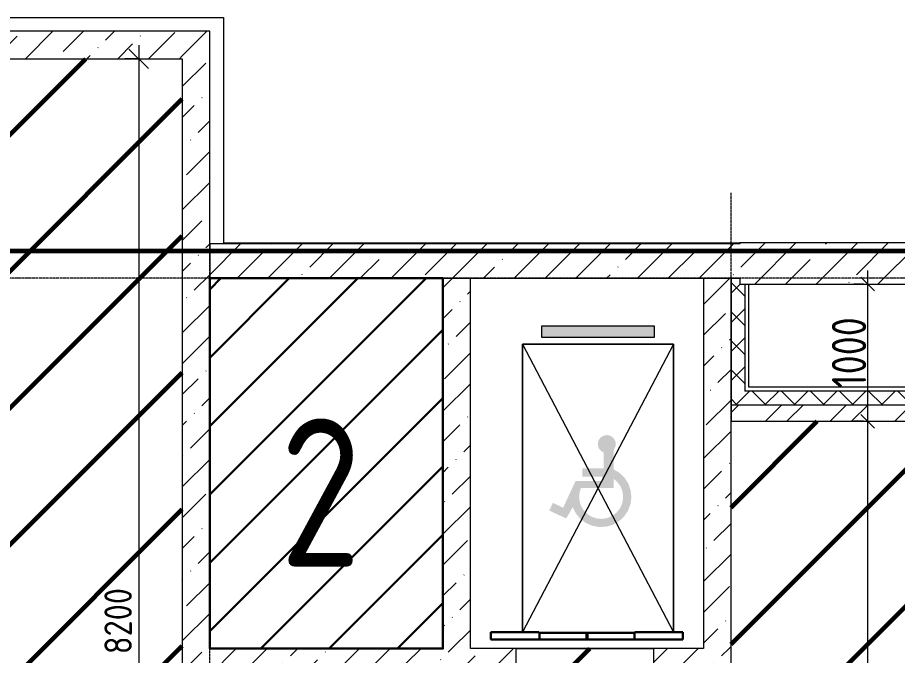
# Model space of a CAD drawing. Header units: millimetres. Extents: x -56773 to 323062, y -262288 to 76460.
# Drawn here: x 44400 to 50813, y 6655 to 11305 of the extents above; entities that cross this region are included whole.
import ezdxf

# ---------------------------------------------------------------- set-up
doc = ezdxf.new("R2010")
doc.units = ezdxf.units.MM
doc.linetypes.add('ADSK_Линия сетки', pattern=[25, 20, -2.5, 0, -2.5])
doc.linetypes.add('ADSK_Невидимые', pattern=[5, 3, -2])
for name, color, linetype, lineweight in [('1.1) Шлифовка потолка', 5, 'Continuous', 60), ('2.1) Лиф шах песок', 30, 'Continuous', 30), ('Обобщенные модели', 7, 'ADSK_Невидимые', 18), ('Оборудование', 7, 'Continuous', 18), ('Оси', 7, 'Continuous', 9), ('Перекрытие', 7, 'Continuous', 18), ('Размеры', 7, 'Continuous', 9), ('Стены внутренние', 7, 'Continuous', 18), ('Стены наружные', 7, 'Continuous', 18), ('Стены штриховка', 7, 'Continuous', 9), ('Узлы', 7, 'Continuous', 18)]:
    doc.layers.add(name, color=color, linetype=linetype, lineweight=lineweight)
doc.styles.add('GOST Common_3', font='', dxfattribs={"width": 0.9, "height": 200})
doc.styles.add('GOST Common_5', font='', dxfattribs={"width": 0.85, "height": 250})
doc.styles.get("Standard").update_dxf_attribs({"font": 'ГОСТ тип А.ttf'})
doc.styles.get('GOST Common_3').set_extended_font_data('GOST Common')
doc.styles.get('GOST Common_5').set_extended_font_data('GOST Common')
doc.dimstyles.new('ADSK_Основной_2_0_2', dxfattribs={"dimscale": 304.8, "dimtxt": 201.142999, "dimasz": 0.463911, "dimexe": 0.328084, "dimexo": 0.328084, "dimgap": 0.164042, "dimtad": 1, "dimdec": 3, "dimrnd": 0.001, "dimdsep": 46, "dimtxsty": 'GOST Common_3', "dimblk1": 'OBLIQUE', "dimblk2": 'OBLIQUE', "dimsah": 1, "dimcen": 0.09, "dimdle": 0.328084, "dimazin": 2, "dimtfac": 1, "dimtdec": 4, "dimtix": 1, "dimtmove": 0, "dimatfit": 3, "dimfxl": 1, "dimtvp": 1, "dimtolj": 1, "dimtzin": 0, "dimlwd": 20, "dimlwe": 20, "dimarcsym": 2})
doc.dimstyles.new('ADSK_Основной_окр', dxfattribs={"dimscale": 304.8, "dimtxt": 251.428749, "dimasz": 0.328084, "dimexe": 0.328084, "dimexo": 0.328084, "dimgap": 0.032808, "dimtad": 1, "dimdec": 0, "dimrnd": 5, "dimdsep": 46, "dimtxsty": 'GOST Common_5', "dimblk1": 'OBLIQUE', "dimblk2": 'OBLIQUE', "dimsah": 1, "dimcen": 0.09, "dimdle": 0.328084, "dimazin": 2, "dimtfac": 1, "dimtdec": 4, "dimtix": 1, "dimtmove": 0, "dimatfit": 3, "dimfxl": 1, "dimtvp": 1, "dimtolj": 1, "dimtzin": 0, "dimlwd": 20, "dimlwe": 20, "dimarcsym": 2})
pattern_1 = [(45, (0, 0), (-224.5064, 224.5064), []), (45, (224.5, 0), (-224.5064, 224.5064), [396.875, -79.375, 3.353, -76.022])]
pattern_2 = [(45, (0, 0), (84.19025, 308.69666), [396.875, -79.375, 3.353, -76.022])]
pattern_3 = [(45, (0, 0), (-106.066, 106.066), []), (135, (0, 0), (-106.066, -106.066), [])]

# ---------------------------------------------------------------- blocks, each defined once
blk = doc.blocks.new('AS-Shakhta_lifta-GOST_5746-2003 - Лифт_3_2700х1700 проем 1000-730833-Кладочный план подвала')
at = {"layer": 'Оборудование'}
h = blk.add_hatch(color=256, dxfattribs=at)
h.paths.add_polyline_path([(-9.5, 464.1), (-60.4, 461.4), (-109.3, 447.2), (-153.5, 422), (-190.9, 387.4), (-219.3, 345.2), (-237.2, 297.5), (-243.7, 247), (-238.5, 196.4), (-221.7, 148.3), (-194.4, 105.3), (-157.9, 69.8), (-114.3, 43.6), (-114.3, -98), (-123.4, -111.8), (-128.8, -127.6), (-130, -144.1), (-127, -160.5), (-120, -175.5), (-109.5, -188.4), (-96, -198.1), (-80.6, -204.2), (-64.1, -206.2), (-47.6, -203.9), (-32.3, -197.6), (-19, -187.7), (-8.6, -174.7), (-1.8, -159.5), (0.9, -143.1), (-0.6, -126.6), (-6.2, -110.9), (-15.5, -97.2), (-28, -86.3), (-42.9, -78.8), (-42.9, 35.4), (113.5, 35.4), (113.5, 97.4), (-31, 97.4), (-31, 128.1), (162.8, 128.1), (253.6, 322.9), (328.5, 288), (354.7, 344.2), (231, 401.8), (183.6, 319.7), (160.7, 365.2), (128, 404.3), (87.2, 434.8), (40.6, 455.1)])
h.paths.add_polyline_path([(-27.9, 404.9), (12.2, 401), (50, 387.2), (83.3, 364.5), (109.8, 334.2), (128, 298.2), (136.6, 258.9), (135.3, 218.6), (123.9, 180), (-114.3, 180), (-114.3, 111.7), (-144.4, 138.5), (-166.9, 171.9), (-180.4, 209.8), (-184, 249.9), (-177.6, 289.7), (-161.5, 326.6), (-136.7, 358.3), (-104.7, 382.9), (-67.7, 398.8)])
at = {"layer": 'Узлы'}
blk.add_hatch(color=256, dxfattribs=at).paths.add_polyline_path([(412.5, -920), (-412.5, -920), (-412.5, -1000), (412.5, -1000)])
at = {"layer": 'Обобщенные модели', "linetype": 'Continuous', "lineweight": 30}
for p, q in [((780, 1285), (-620, 1285)), ((-620, 1230), (-620, 1285)), ((-267, 1235), (-267, 1285)), ((-267, 1285), (77, 1285)), ((77, 1285), (77, 1235)), ((83, 1235), (83, 1285)), ((83, 1285), (427, 1285)), ((427, 1285), (427, 1235)), ((780, 1230), (780, 1285)), ((-270, 1230), (-620, 1230)), ((77, 1235), (-267, 1235)), ((427, 1235), (83, 1235)), ((430, 1230), (780, 1230))]:
    blk.add_line(p, q, dxfattribs=at)
at = {"layer": 'Обобщенные модели'}
for p, q in [((-270, 1235), (-270, 1285)), ((430, 1235), (430, 1285))]:
    blk.add_line(p, q, dxfattribs=at)
at = {"layer": 'Оборудование'}
for p, q in [((-405, 1350), (595, 1350)), ((-550, -870), (-550, 1230)), ((550, -870), (-550, 1230)), ((-550, -870), (550, 1230)), ((550, 1230), (-550, 1230)), ((-550, 1230), (-550, -870)), ((550, 1230), (550, -870)), ((550, -870), (550, 1230)), ((550, -870), (-550, -870)), ((-550, -870), (550, -870))]:
    blk.add_line(p, q, dxfattribs=at)
at = {"layer": 'Узлы'}
for p, q in [((412.5, -920), (-412.5, -920)), ((-412.5, -920), (-412.5, -1000)), ((412.5, -1000), (412.5, -920)), ((-412.5, -1000), (412.5, -1000))]:
    blk.add_line(p, q, dxfattribs=at)
blk = doc.blocks.new('_Oblique')
at = {"color": 0, "linetype": 'ByBlock', "lineweight": -2}
blk.add_line((-0.5, -0.5), (0.5, 0.5), dxfattribs=at)
blk = doc.blocks.new('DIMBLOCK437-Кладочный план подвала')
at = {"layer": 'Defpoints', "color": 0, "transparency": 16777216}
for p in [(50666.1, 9361.7), (50595.3, 8361.7), (50666.1, 8361.7)]:
    blk.add_point(p, dxfattribs=at)
at = {"layer": 'Размеры', "color": 0, "lineweight": 20, "transparency": 16777216}
for p, q in [((50595.3, 9461.7), (50595.3, 8261.7)), ((50566.1, 9361.7), (50495.3, 9361.7)), ((50566.1, 8361.7), (50495.3, 8361.7))]:
    blk.add_line(p, q, dxfattribs=at)
at = {"layer": 'Размеры', "color": 0, "lineweight": 20, "transparency": 16777216, "xscale": 100, "yscale": 100, "zscale": 100}
for p, rotation in [((50595.3, 9361.7), 90), ((50595.3, 8361.7), 270)]:
    blk.add_blockref('_Oblique', p, dxfattribs=dict(at, rotation=rotation))
at = {"layer": 'Размеры', "color": 0, "lineweight": 9, "transparency": 16777216, "insert": (50460.3, 8861.7), "char_height": 250, "width": 644.339, "attachment_point": 5, "rotation": 90, "style": 'GOST Common_5'}
blk.add_mtext('\\A1;1000', dxfattribs=at)
blk = doc.blocks.new('DIMBLOCK438-Кладочный план подвала')
at = {"layer": 'Defpoints', "color": 0, "transparency": 16777216}
for p in [(50666.1, 8361.7), (50180, 3655), (50595.3, 3655)]:
    blk.add_point(p, dxfattribs=at)
at = {"layer": 'Размеры', "color": 0, "lineweight": 20, "transparency": 16777216}
for p, q in [((50595.3, 8461.7), (50595.3, 3555)), ((50566.1, 8361.7), (50495.3, 8361.7)), ((50280, 3655), (50695.3, 3655))]:
    blk.add_line(p, q, dxfattribs=at)
at = {"layer": 'Размеры', "color": 0, "lineweight": 20, "transparency": 16777216, "xscale": 100, "yscale": 100, "zscale": 100}
for p, rotation in [((50595.3, 8361.7), 90), ((50595.3, 3655), 270)]:
    blk.add_blockref('_Oblique', p, dxfattribs=dict(at, rotation=rotation))
at = {"layer": 'Размеры', "color": 0, "lineweight": 9, "transparency": 16777216, "insert": (50460.3, 6008.3), "char_height": 250, "width": 721.047, "attachment_point": 5, "rotation": 90, "style": 'GOST Common_5'}
blk.add_mtext('\\A1;4705', dxfattribs=at)
blk = doc.blocks.new('DIMBLOCK452-Кладочный план подвала')
at = {"layer": 'Defpoints', "color": 0, "transparency": 16777216}
for p in [(45382.7, 11005), (45282.7, 2805), (45382.7, 2805)]:
    blk.add_point(p, dxfattribs=at)
at = {"layer": 'Размеры', "color": 0, "lineweight": 20, "transparency": 16777216}
for p, q in [((45282.7, 11105), (45282.7, 2705)), ((45282.7, 11005), (45182.7, 11005)), ((45282.7, 2805), (45182.7, 2805))]:
    blk.add_line(p, q, dxfattribs=at)
at = {"layer": 'Размеры', "color": 0, "lineweight": 20, "transparency": 16777216, "xscale": 141.4, "yscale": 141.4, "zscale": 141.4}
for p, rotation in [((45282.7, 11005), 90), ((45282.7, 2805), 270)]:
    blk.add_blockref('_Oblique', p, dxfattribs=dict(at, rotation=rotation))
at = {"layer": 'Размеры', "color": 0, "lineweight": 9, "transparency": 16777216, "insert": (45132.7, 6905), "char_height": 200, "width": 605.475, "attachment_point": 5, "rotation": 90, "style": 'GOST Common_3'}
blk.add_mtext('\\A1;8200', dxfattribs=at)

msp = doc.modelspace()

# ---------------------------------------------------------------- hatches: boundary and pattern name
at = {"layer": '1.1) Шлифовка потолка', "transparency": 33554687}
h = msp.add_hatch(dxfattribs=at)
h.set_pattern_fill('ANSI31', color=256, scale=222)
h.paths.add_polyline_path([(20425, -1315.031), (15600, -1315.031), (15600, -6795.031), (16000, -6795.031), (16000, -6945.031), (21600, -6945.031), (21600, -6795.031), (22000, -6795.031), (22000, -6945.031), (23465, -6945.031), (23465, -6410.031), (23585, -6410.031), (23585, -6945.031), (27600, -6945.031), (27600, -6795.031), (27880, -6795.031), (27880, -1315.031), (25680, -1315.031), (25680, -1755.031), (25560, -1755.031), (25560, -1315.031), (23860, -1315.031), (23860, -2790.031), (25560, -2790.031), (25560, -2655.031), (25680, -2655.031), (25680, -3235.031), (25560, -3235.031), (25560, -3085.031), (23760, -3085.031), (23760, -4285.031), (25560, -4285.031), (25560, -4135.031), (25680, -4135.031), (25680, -4405.031), (23585, -4405.031), (23585, -5210.031), (23465, -5210.031), (23465, -3410.031), (23290, -3410.031), (23290, -3290.031), (23465, -3290.031), (23465, -1590.031), (22040, -1590.031), (22040, -3290.031), (22390, -3290.031), (22390, -3410.031), (21595, -3410.031), (21595, -3290.031), (21745, -3290.031), (21745, -1490.031), (20545, -1490.031), (20545, -3290.031), (20695, -3290.031), (20695, -3410.031), (20425, -3410.031)])
h.paths.add_polyline_path([(45600, 11004.969), (42200, 11004.969), (42200, 2804.969), (43475, 2804.969), (43475, 2724.969), (44525, 2724.969), (44525, 2804.969), (45600, 2804.969)])
h = msp.add_hatch(dxfattribs=at)
h.set_pattern_fill('ANSI31', color=256, scale=222)
h.paths.add_polyline_path([(59950, 9361.6677), (55920, 9361.6677), (55920, 1424.969), (59030, 1424.969), (59030, 1654.969), (59150, 1654.969), (59150, 1304.969), (55920, 1304.969), (55920, 969.969), (55800, 969.969), (55800, 2604.969), (52050, 2604.969), (52050, 2724.969), (50500, 2724.969), (50500, 2604.969), (48050, 2604.969), (48050, 2724.969), (46500, 2724.969), (46500, 2604.969), (45800, 2604.969), (44525, 2604.969), (44525, 2724.969), (43475, 2724.969), (43475, 2604.969), (42120, 2604.969), (42120, -1195.031), (44275, -1195.031), (44275, -1315.031), (45475, -1315.031), (45475, -1195.031), (45550, -1195.031), (45550, -745.031), (46050, -745.031), (46325, -745.031), (46325, -1195.031), (46750, -1195.031), (46750, -1315.031), (47800, -1315.031), (47800, -1195.031), (48575, -1195.031), (48575, -470.031), (50125, -470.031), (50125, -1195.031), (50470, -1195.031), (50470, -1315.031), (52020, -1315.031), (52020, -1195.031), (55075, -1195.031), (55075, -745.031), (55350, -745.031), (55800, -745.031), (55800, -580.031), (55920, -580.031), (55920, -1195.031), (60125, -1195.031), (60125, -1315.031), (61175, -1315.031), (61175, -1195.031), (61350, -1195.031), (61350, -745.031), (61550, -745.031), (61550, 2904.969), (60900, 2904.969, -1), (60800, 2904.969), (60150, 2904.969), (59950, 2904.969), (59150, 2904.969), (59150, 2704.969), (59030, 2704.969), (59030, 3024.969), (59950, 3024.969)])
h = msp.add_hatch(dxfattribs=at)
h.set_pattern_fill('ANSI31', color=256, scale=222)
h.paths.add_polyline_path([(55800, 8361.6677), (49600, 8361.6677), (49600, 6504.969), (49600, 3654.969), (49850, 3654.969), (50180, 3654.969), (50180, 2724.969), (55800, 2724.969), (55800, 3154.969), (55350, 3154.969), (55350, 3654.969), (55800, 3654.969)], flags=17)
h = msp.add_hatch(dxfattribs=at)
h.set_pattern_fill('ANSI31', color=256, scale=222)
h.paths.add_polyline_path([(49480, 6504.969), (49035, 6504.969), (49035, 6704.969), (48035, 6704.969), (48035, 6504.969), (45800, 6504.969), (45800, 2724.969), (48540, 2724.969), (48540, 3679.969), (49480, 3679.969)], flags=17)
at = {"layer": '2.1) Лиф шах песок', "transparency": 33554687}
h = msp.add_hatch(dxfattribs=at)
h.set_pattern_fill('ANSI31', color=256, scale=111)
h.set_pattern_definition([(45, (-1900, -2e-11), (-249.202, 249.202), [])])
h.paths.add_polyline_path([(45800, 6704.969), (47500, 6704.969), (47500, 9404.969), (45800, 9404.969)])
at = {"layer": 'Стены внутренние', "lineweight": 9}
h = msp.add_hatch(dxfattribs=at)
h.set_pattern_fill('FP_3', color=256, style=0, pattern_type=2)
h.set_pattern_definition(pattern_1)
h.paths.add_polyline_path([(49600, 9404.969), (49665, 9404.969), (49665, 9654.969), (45800, 9654.969), (45800, 9404.969), (47349.7198, 9404.969)])
h = msp.add_hatch(dxfattribs=at)
h.set_pattern_fill('FP_3', color=256, style=0, pattern_type=2)
h.set_pattern_definition(pattern_1)
h.paths.add_polyline_path([(61850, 9361.6677), (61850, 9661.6677), (49665, 9661.6677), (49665, 9361.6677), (61550, 9361.6677)])
h = msp.add_hatch(dxfattribs=at)
h.set_pattern_fill('FP_2', color=256, style=0, pattern_type=2)
h.set_pattern_definition([(45, (0, 0), (-235.7317, 235.7317), []), (45, (157.15, 0), (-235.7317, 235.7317), [])])
h.paths.add_polyline_path([(55800, 8361.6677), (55800, 8481.6677), (49600, 8481.6677), (49600, 8361.6677), (52785.5782, 8361.6677)])
at = {"layer": 'Стены наружные', "lineweight": 9}
h = msp.add_hatch(dxfattribs=at)
h.set_pattern_fill('FP_1', color=256, style=0, pattern_type=2)
h.set_pattern_definition(pattern_2)
h.paths.add_polyline_path([(45600, 11004.969), (45600, 11204.969), (42200, 11204.969), (42200, 11004.969)])
h = msp.add_hatch(dxfattribs=at)
h.set_pattern_fill('FP_1', color=256, style=0, pattern_type=2)
h.set_pattern_definition(pattern_2)
h.paths.add_polyline_path([(45800, 2604.969), (45800, 11204.969), (45600, 11204.969), (45600, 2604.969)])
h = msp.add_hatch(dxfattribs=at)
h.set_pattern_fill('FP_1', color=256, style=0, pattern_type=2)
h.set_pattern_definition(pattern_2)
h.paths.add_polyline_path([(47700, 6704.969), (47700, 9404.969), (47500, 9404.969), (47500, 6704.969)])
h = msp.add_hatch(dxfattribs=at)
h.set_pattern_fill('FP_1', color=256, style=0, pattern_type=2)
h.set_pattern_definition(pattern_2)
h.paths.add_polyline_path([(49600, 6704.969), (49600, 9404.969), (49400, 9404.969), (49400, 6704.969)])
h = msp.add_hatch(dxfattribs=at)
h.set_pattern_fill('FP_24', color=256, style=0, pattern_type=2)
h.set_pattern_definition(pattern_3)
h.paths.add_polyline_path([(49700, 8581.6677), (49700, 9361.6677), (49665, 9361.6677), (49665, 9404.969), (49600, 9404.969), (49600, 8581.6677)])
h = msp.add_hatch(dxfattribs=at)
h.set_pattern_fill('FP_24', color=256, style=0, pattern_type=2)
h.set_pattern_definition(pattern_3)
h.paths.add_polyline_path([(55800, 8481.6677), (55800, 8581.6677), (49600, 8581.6677), (49600, 8481.6677), (52785.5782, 8481.6677)])
h = msp.add_hatch(dxfattribs=at)
h.set_pattern_fill('FP_1', color=256, style=0, pattern_type=2)
h.set_pattern_definition(pattern_2)
h.paths.add_polyline_path([(45800, 6504.969), (48035, 6504.969), (48035, 6704.969), (45800, 6704.969)])
h.paths.add_polyline_path([(49035, 6504.969), (49600, 6504.969), (49600, 6704.969), (49035, 6704.969)])

# ---------------------------------------------------------------- linework, layer by layer
at = {"layer": '1.1) Шлифовка потолка'}
msp.add_lwpolyline([(55800, 2724.969), (-9770, 2724.969), (-9770, 9604.969), (55800, 9604.969)], close=True, dxfattribs=at)
at = {"layer": '2.1) Лиф шах песок'}
msp.add_lwpolyline([(45800, 6704.969), (47500, 6704.969), (47500, 9404.969), (45800, 9404.969)], close=True, dxfattribs=at)
at = {"layer": 'Оси', "linetype": 'ADSK_Линия сетки', "lineweight": 5}
for p, q in [((45800, -10973.8823), (45800, 10027.4451)), ((49600, -10973.8823), (49600, 10027.4451)), ((62221.372, 9404.969), (-25240.0967, 9404.969))]:
    msp.add_line(p, q, dxfattribs=at)
at = {"layer": 'Перекрытие'}
for p, q in [((41900, 11304.969), (45900, 11304.969)), ((45900, 11304.969), (45900, 9661.6677)), ((45900, 9661.6677), (49665, 9661.6677)), ((49730, 9361.6677), (52785.5782, 9361.6677)), ((48035, 6704.969), (49035, 6704.969))]:
    msp.add_line(p, q, dxfattribs=at)
at = {"layer": 'Стены внутренние', "lineweight": 5}
for p, q in [((49665, 9654.969), (45800, 9654.969)), ((61850, 9661.6677), (49665, 9661.6677)), ((49665, 9661.6677), (49665, 9654.969)), ((45800, 9404.969), (49600, 9404.969)), ((49730, 9361.6677), (55800, 9361.6677)), ((49600, 8361.6677), (55800, 8361.6677))]:
    msp.add_line(p, q, dxfattribs=at)
at = {"layer": 'Стены наружные', "lineweight": 9}
for p, q in [((45800, 11204.969), (42000, 11204.969)), ((45800, 9654.969), (45800, 11204.969)), ((42200, 11004.969), (45600, 11004.969)), ((45600, 11004.969), (45600, 2804.969)), ((45800, 6704.969), (45800, 9404.969)), ((47500, 9404.969), (47500, 6704.969)), ((47700, 6704.969), (47700, 9404.969)), ((49400, 9404.969), (49400, 6704.969)), ((49600, 8481.6677), (49600, 9404.969)), ((49600, 9404.969), (49600, 9404.969)), ((49600, 9404.969), (49600, 8481.6677)), ((49730, 8611.6677), (49730, 9361.6677)), ((55670, 8611.6677), (49730, 8611.6677)), ((49600, 8481.6677), (55800, 8481.6677)), ((49600, 6504.969), (49600, 8361.6677)), ((47500, 6704.969), (45800, 6704.969)), ((48035, 6704.969), (47700, 6704.969)), ((48035, 6504.969), (48035, 6704.969)), ((49400, 6704.969), (49035, 6704.969)), ((49035, 6704.969), (49035, 6504.969))]:
    msp.add_line(p, q, dxfattribs=at)
at = {"layer": 'Стены штриховка', "lineweight": 9}
for p, q in [((45800, 9654.969), (45800, 9404.969)), ((49600, 9404.969), (49665, 9404.969)), ((49665, 9404.969), (49665, 9361.6677)), ((49665, 9361.6677), (49730, 9361.6677)), ((49700, 9361.6677), (49700, 8581.6677)), ((55700, 8581.6677), (49700, 8581.6677)), ((49600, 8481.6677), (49600, 8361.6677))]:
    msp.add_line(p, q, dxfattribs=at)

# ---------------------------------------------------------------- block references
at = {"layer": 'Оборудование', "rotation": 180}
msp.add_blockref('AS-Shakhta_lifta-GOST_5746-2003 - Лифт_3_2700х1700 проем 1000-730833-Кладочный план подвала', (48630, 8054.969), dxfattribs=at)

# ---------------------------------------------------------------- texts
at = {"layer": '2.1) Лиф шах песок', "insert": (46311.3136, 8382.1538), "char_height": 1080.5868, "attachment_point": 1}
msp.add_mtext_dynamic_manual_height_columns('2', width=1080.586842, gutter_width=5402.9342, heights=[0], dxfattribs=at)

# ---------------------------------------------------------------- dimensions: what is measured, and where the dimension line sits
at = {"layer": 'Размеры', "lineweight": 9}
for base, p1, p2, dimstyle, override, picture, middle in [((45282.7452, 2804.969), (45382.7301, 11004.969), (45382.7301, 2804.969), 'ADSK_Основной_2_0_2', {"dimpost": '<>', "dimfxl": 8200}, 'DIMBLOCK452-Кладочный план подвала', (45132.7452, 6904.969)), ((50595.3412, 8361.6677), (50666.0519, 9361.6677), (50666.0519, 8361.6677), 'ADSK_Основной_окр', {"dimpost": '<>', "dimfxl": 1000}, 'DIMBLOCK437-Кладочный план подвала', (50460.3412, 8861.6677)), ((50595.3412, 3654.969), (50666.0519, 8361.6677), (50180, 3654.969), 'ADSK_Основной_окр', {"dimpost": '<>', "dimfxl": 4731.729001}, 'DIMBLOCK438-Кладочный план подвала', (50460.3412, 6008.3183))]:
    dim = msp.add_linear_dim(base=base, p1=p1, p2=p2, angle=90, dimstyle=dimstyle, override=override, dxfattribs=at)
    dim.commit()
    dim.dimension.update_dxf_attribs({"geometry": picture, "text_midpoint": middle})

doc.saveas('drawing.dxf')
